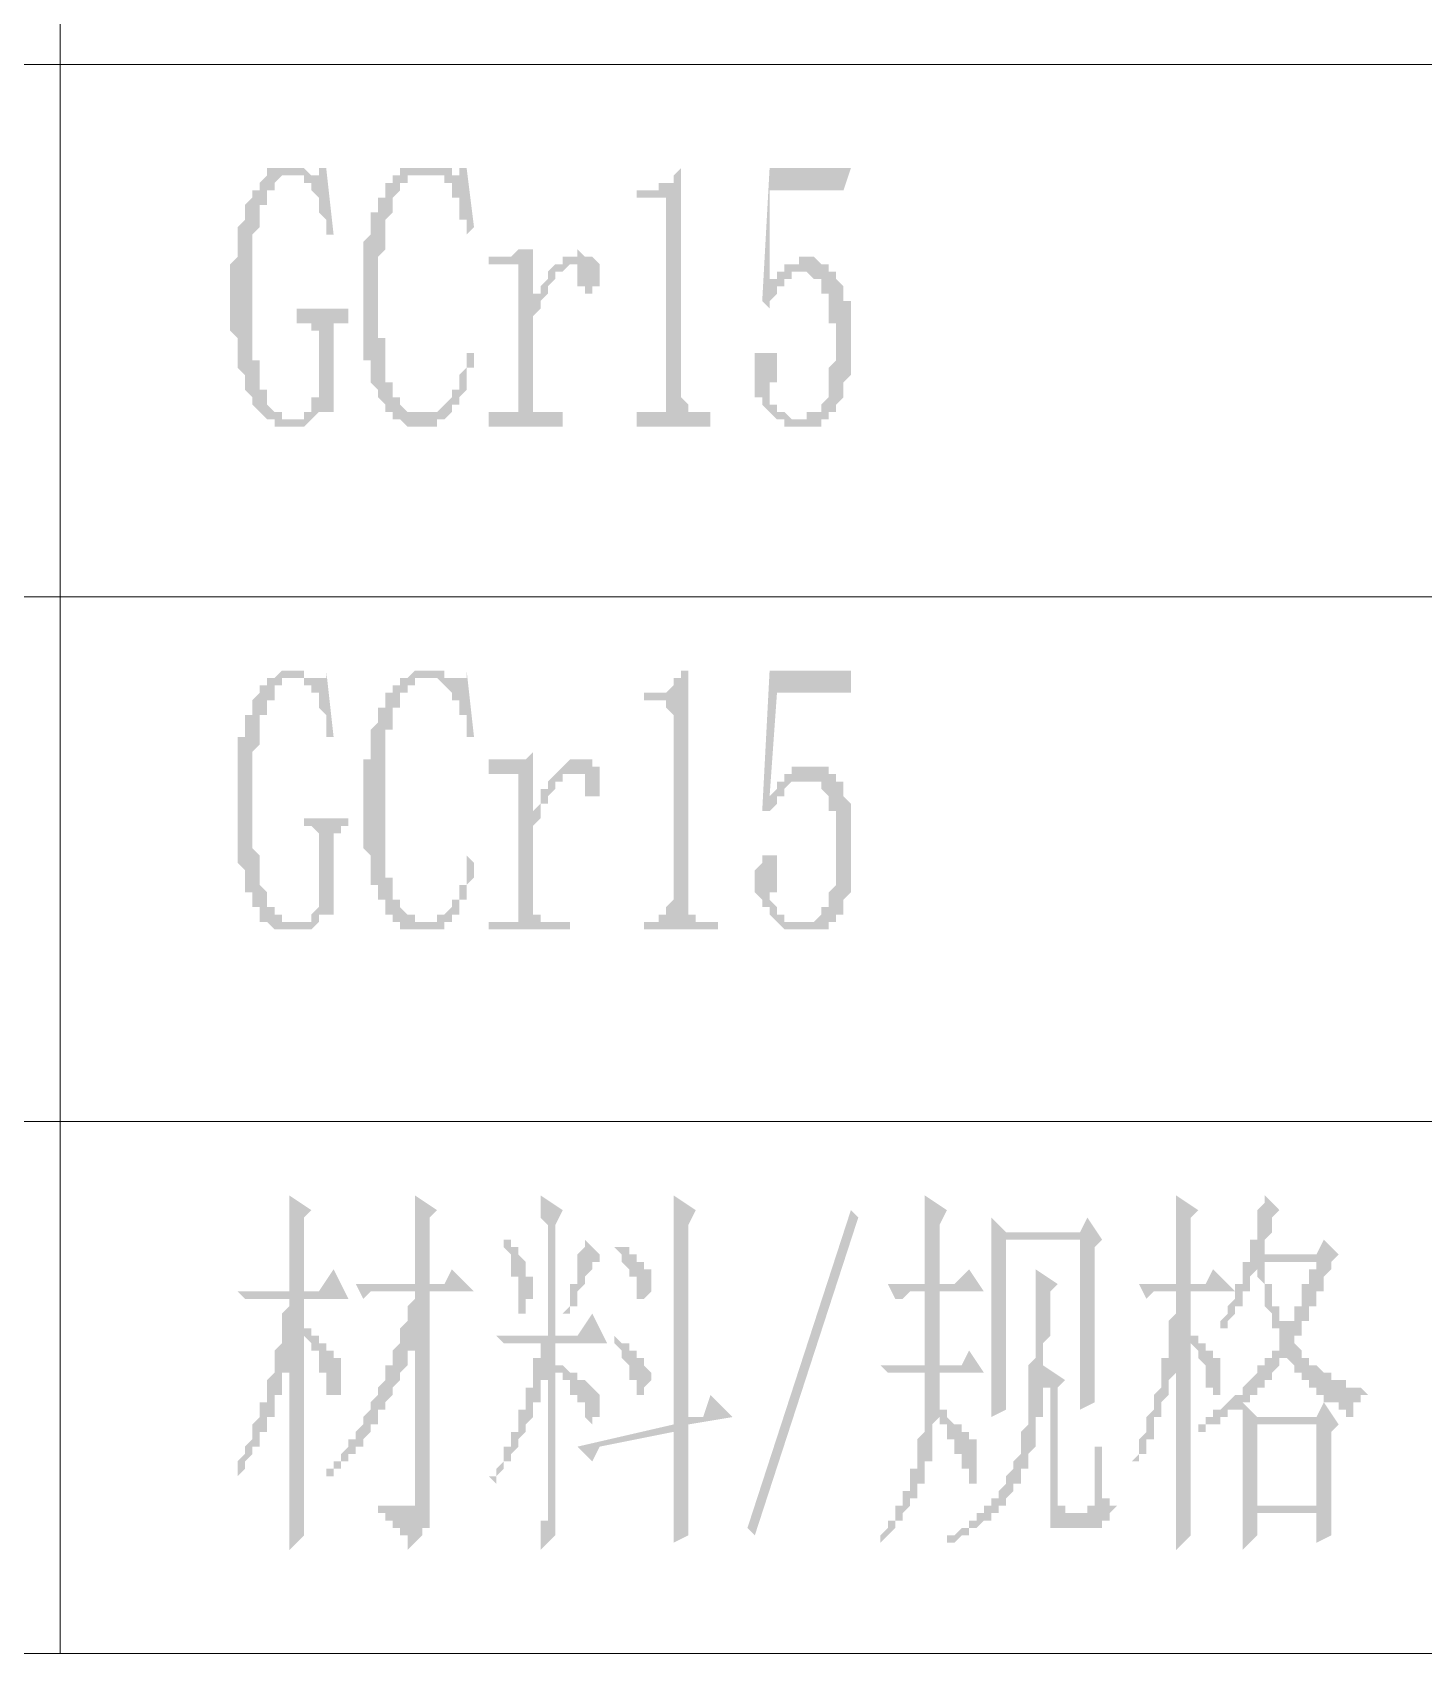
# Model space of a CAD drawing. Header units: millimetres. Extents: x 0 to 275, y 0 to 194.
# Drawn here: x 99.71 to 111.66, y 6.9 to 20.83 of the extents above; entities that cross this region are included whole.
import ezdxf

# ---------------------------------------------------------------- set-up
doc = ezdxf.new("R2010")
doc.units = ezdxf.units.MM

msp = doc.modelspace()

# ---------------------------------------------------------------- hatches: boundary and pattern name
h = msp.add_hatch(color=0)
h.dxf.hatch_style = 2
h.paths.add_polyline_path([(101.9175, 19.600333), (101.854, 19.600333), (101.7905, 19.536833), (101.7905, 19.473333), (101.727, 19.473333), (101.727, 19.409833), (101.727, 19.346333), (101.6635, 19.346333), (101.6635, 19.282833), (101.6635, 19.219333), (101.6635, 19.155833), (101.6, 19.092333), (101.6, 19.028833), (101.6, 18.965333), (101.6, 18.901833), (101.6, 18.838333), (101.6, 18.774833), (101.6, 18.711333), (101.6, 18.647833), (101.6, 18.584333), (101.6, 18.520833), (101.6, 18.457333), (101.6, 18.393833), (101.6, 18.330333), (101.6, 18.266833), (101.6, 18.203333), (101.6, 18.139833), (101.6, 18.076333), (101.6, 18.012833), (101.6635, 18.012833), (101.6635, 17.949333), (101.6635, 17.885833), (101.6635, 17.822333), (101.6635, 17.758833), (101.727, 17.758833), (101.727, 17.695333), (101.727, 17.631833), (101.7905, 17.568333), (101.854, 17.568333), (101.854, 17.504833), (101.9175, 17.504833), (101.981, 17.504833), (102.0445, 17.504833), (102.0445, 17.568333), (102.108, 17.568333), (102.108, 17.631833), (102.108, 17.695333), (102.1715, 17.695333), (102.1715, 17.758833), (102.1715, 18.203333), (102.1715, 18.266833), (102.108, 18.266833), (102.108, 18.330333), (102.0445, 18.330333), (101.981, 18.330333), (101.981, 18.457333), (102.4255, 18.457333), (102.4255, 18.330333), (102.362, 18.330333), (102.2985, 18.330333), (102.2985, 18.266833), (102.2985, 18.203333), (102.2985, 17.568333), (102.235, 17.568333), (102.1715, 17.568333), (102.108, 17.504833), (102.0445, 17.441333), (101.981, 17.441333), (101.9175, 17.441333), (101.854, 17.441333), (101.7905, 17.441333), (101.7905, 17.504833), (101.727, 17.504833), (101.6635, 17.568333), (101.6, 17.631833), (101.6, 17.695333), (101.5365, 17.758833), (101.5365, 17.822333), (101.5365, 17.885833), (101.473, 17.949333), (101.473, 18.012833), (101.473, 18.076333), (101.473, 18.139833), (101.473, 18.203333), (101.4095, 18.266833), (101.4095, 18.330333), (101.4095, 18.393833), (101.4095, 18.457333), (101.4095, 18.520833), (101.4095, 18.584333), (101.4095, 18.647833), (101.4095, 18.711333), (101.4095, 18.774833), (101.4095, 18.838333), (101.473, 18.901833), (101.473, 18.965333), (101.473, 19.028833), (101.473, 19.092333), (101.473, 19.155833), (101.5365, 19.219333), (101.5365, 19.282833), (101.5365, 19.346333), (101.6, 19.409833), (101.6, 19.473333), (101.6635, 19.473333), (101.6635, 19.536833), (101.727, 19.600333), (101.727, 19.663833), (101.7905, 19.663833), (101.854, 19.663833), (101.9175, 19.663833), (101.981, 19.663833), (102.0445, 19.663833), (102.108, 19.600333), (102.1715, 19.600333), (102.1715, 19.663833), (102.235, 19.663833), (102.2985, 19.092333), (102.235, 19.092333), (102.235, 19.155833), (102.235, 19.219333), (102.1715, 19.282833), (102.1715, 19.346333), (102.1715, 19.409833), (102.108, 19.473333), (102.108, 19.536833), (102.0445, 19.536833), (102.0445, 19.600333), (101.981, 19.600333)])
h = msp.add_hatch(color=0)
h.dxf.hatch_style = 2
h.paths.add_polyline_path([(103.0605, 17.441333), (102.997, 17.441333), (102.9335, 17.441333), (102.87, 17.504833), (102.8065, 17.504833), (102.8065, 17.568333), (102.743, 17.568333), (102.743, 17.631833), (102.6795, 17.695333), (102.6795, 17.758833), (102.616, 17.822333), (102.616, 17.885833), (102.616, 17.949333), (102.616, 18.012833), (102.5525, 18.012833), (102.5525, 18.076333), (102.5525, 18.139833), (102.5525, 18.203333), (102.5525, 18.266833), (102.5525, 18.330333), (102.5525, 18.393833), (102.5525, 18.457333), (102.5525, 18.520833), (102.5525, 18.584333), (102.5525, 18.647833), (102.5525, 18.711333), (102.5525, 18.774833), (102.5525, 18.838333), (102.5525, 18.901833), (102.5525, 18.965333), (102.5525, 19.028833), (102.616, 19.092333), (102.616, 19.155833), (102.616, 19.219333), (102.616, 19.282833), (102.6795, 19.282833), (102.6795, 19.346333), (102.6795, 19.409833), (102.743, 19.409833), (102.743, 19.473333), (102.743, 19.536833), (102.8065, 19.536833), (102.8065, 19.600333), (102.87, 19.600333), (102.87, 19.663833), (102.9335, 19.663833), (102.997, 19.663833), (103.0605, 19.663833), (103.124, 19.663833), (103.1875, 19.663833), (103.251, 19.663833), (103.3145, 19.663833), (103.3145, 19.600333), (103.378, 19.600333), (103.378, 19.663833), (103.4415, 19.663833), (103.505, 19.155833), (103.4415, 19.092333), (103.4415, 19.155833), (103.4415, 19.219333), (103.378, 19.219333), (103.378, 19.282833), (103.378, 19.346333), (103.378, 19.409833), (103.3145, 19.409833), (103.3145, 19.473333), (103.3145, 19.536833), (103.251, 19.536833), (103.251, 19.600333), (103.1875, 19.600333), (103.124, 19.600333), (103.0605, 19.600333), (102.997, 19.600333), (102.9335, 19.600333), (102.9335, 19.536833), (102.87, 19.536833), (102.87, 19.473333), (102.8065, 19.409833), (102.8065, 19.346333), (102.8065, 19.282833), (102.743, 19.219333), (102.743, 19.155833), (102.743, 19.092333), (102.743, 19.028833), (102.743, 18.965333), (102.6795, 18.901833), (102.6795, 18.838333), (102.6795, 18.774833), (102.6795, 18.711333), (102.6795, 18.647833), (102.6795, 18.584333), (102.6795, 18.520833), (102.6795, 18.457333), (102.6795, 18.393833), (102.6795, 18.330333), (102.6795, 18.266833), (102.6795, 18.203333), (102.743, 18.203333), (102.743, 18.139833), (102.743, 18.076333), (102.743, 18.012833), (102.743, 17.949333), (102.743, 17.885833), (102.743, 17.822333), (102.8065, 17.822333), (102.8065, 17.758833), (102.8065, 17.695333), (102.87, 17.695333), (102.87, 17.631833), (102.9335, 17.568333), (102.997, 17.568333), (103.0605, 17.568333), (103.124, 17.568333), (103.1875, 17.568333), (103.251, 17.631833), (103.3145, 17.695333), (103.3145, 17.758833), (103.378, 17.758833), (103.378, 17.822333), (103.378, 17.885833), (103.4415, 17.949333), (103.4415, 18.012833), (103.4415, 18.076333), (103.505, 18.076333), (103.505, 18.012833), (103.505, 17.949333), (103.4415, 17.949333), (103.4415, 17.885833), (103.4415, 17.822333), (103.4415, 17.758833), (103.378, 17.695333), (103.378, 17.631833), (103.3145, 17.631833), (103.3145, 17.568333), (103.251, 17.504833), (103.1875, 17.504833), (103.1875, 17.441333), (103.124, 17.441333)])
h = msp.add_hatch(color=0)
h.dxf.hatch_style = 2
h.paths.add_polyline_path([(105.283, 19.663833), (105.283, 17.758833), (105.283, 17.695333), (105.3465, 17.631833), (105.3465, 17.568333), (105.41, 17.568333), (105.4735, 17.568333), (105.537, 17.568333), (105.537, 17.441333), (104.902, 17.441333), (104.902, 17.568333), (105.029, 17.568333), (105.0925, 17.568333), (105.156, 17.568333), (105.156, 17.631833), (105.156, 17.695333), (105.156, 17.758833), (105.156, 19.282833), (105.156, 19.346333), (105.156, 19.409833), (105.0925, 19.409833), (104.902, 19.409833), (104.902, 19.473333), (105.029, 19.473333), (105.0925, 19.473333), (105.0925, 19.536833), (105.156, 19.536833), (105.2195, 19.536833), (105.2195, 19.600333)])
h = msp.add_hatch(color=0)
h.dxf.hatch_style = 2
h.paths.add_polyline_path([(106.3625, 18.901833), (106.426, 18.901833), (106.4895, 18.838333), (106.553, 18.838333), (106.553, 18.774833), (106.6165, 18.774833), (106.6165, 18.711333), (106.68, 18.647833), (106.68, 18.584333), (106.68, 18.520833), (106.7435, 18.520833), (106.7435, 18.457333), (106.7435, 18.393833), (106.7435, 18.330333), (106.7435, 18.266833), (106.7435, 18.203333), (106.7435, 18.139833), (106.7435, 18.076333), (106.7435, 18.012833), (106.7435, 17.949333), (106.7435, 17.885833), (106.68, 17.822333), (106.68, 17.758833), (106.68, 17.695333), (106.6165, 17.631833), (106.6165, 17.568333), (106.553, 17.568333), (106.553, 17.504833), (106.4895, 17.504833), (106.4895, 17.441333), (106.426, 17.441333), (106.3625, 17.441333), (106.299, 17.441333), (106.2355, 17.441333), (106.172, 17.441333), (106.172, 17.504833), (106.1085, 17.504833), (106.045, 17.568333), (105.9815, 17.631833), (105.9815, 17.695333), (105.918, 17.695333), (105.918, 17.758833), (105.918, 17.822333), (105.918, 17.885833), (105.918, 17.949333), (105.918, 18.012833), (105.918, 18.076333), (105.9815, 18.076333), (106.045, 18.076333), (106.1085, 18.076333), (106.1085, 18.012833), (106.1085, 17.949333), (106.1085, 17.885833), (106.1085, 17.822333), (106.045, 17.822333), (106.045, 17.758833), (106.045, 17.695333), (106.045, 17.631833), (106.1085, 17.631833), (106.1085, 17.568333), (106.172, 17.568333), (106.2355, 17.504833), (106.299, 17.504833), (106.3625, 17.504833), (106.3625, 17.568333), (106.426, 17.568333), (106.4895, 17.568333), (106.4895, 17.631833), (106.553, 17.695333), (106.553, 17.758833), (106.553, 17.822333), (106.553, 17.885833), (106.553, 17.949333), (106.6165, 18.012833), (106.6165, 18.076333), (106.6165, 18.139833), (106.6165, 18.203333), (106.6165, 18.266833), (106.6165, 18.330333), (106.553, 18.330333), (106.553, 18.393833), (106.553, 18.457333), (106.553, 18.520833), (106.553, 18.584333), (106.4895, 18.584333), (106.4895, 18.647833), (106.4895, 18.711333), (106.426, 18.711333), (106.3625, 18.774833), (106.299, 18.774833), (106.2355, 18.774833), (106.2355, 18.711333), (106.172, 18.711333), (106.172, 18.647833), (106.1085, 18.647833), (106.1085, 18.584333), (106.045, 18.520833), (106.045, 18.457333), (105.9815, 18.520833), (106.045, 19.663833), (106.7435, 19.663833), (106.68, 19.473333), (106.045, 19.473333), (106.045, 18.647833), (106.045, 18.711333), (106.1085, 18.711333), (106.1085, 18.774833), (106.172, 18.774833), (106.172, 18.838333), (106.2355, 18.838333), (106.299, 18.838333), (106.299, 18.901833)])
h = msp.add_hatch(color=0)
h.dxf.hatch_style = 2
h.paths.add_polyline_path([(104.013, 18.520833), (104.013, 18.584333), (104.0765, 18.584333), (104.0765, 18.647833), (104.14, 18.711333), (104.14, 18.774833), (104.2035, 18.838333), (104.267, 18.838333), (104.267, 18.901833), (104.3305, 18.901833), (104.394, 18.901833), (104.394, 18.965333), (104.4575, 18.901833), (104.521, 18.901833), (104.5845, 18.838333), (104.5845, 18.774833), (104.5845, 18.711333), (104.5845, 18.647833), (104.521, 18.647833), (104.521, 18.584333), (104.4575, 18.584333), (104.4575, 18.647833), (104.394, 18.647833), (104.394, 18.711333), (104.394, 18.774833), (104.394, 18.838333), (104.3305, 18.838333), (104.267, 18.774833), (104.2035, 18.774833), (104.2035, 18.711333), (104.14, 18.647833), (104.14, 18.584333), (104.0765, 18.520833), (104.0765, 18.457333), (104.013, 18.393833), (104.013, 18.330333), (104.013, 17.631833), (104.013, 17.568333), (104.0765, 17.568333), (104.267, 17.568333), (104.267, 17.441333), (103.632, 17.441333), (103.632, 17.568333), (103.8225, 17.568333), (103.886, 17.568333), (103.886, 17.631833), (103.886, 18.711333), (103.886, 18.774833), (103.886, 18.838333), (103.8225, 18.838333), (103.632, 18.838333), (103.632, 18.901833), (103.6955, 18.901833), (103.759, 18.901833), (103.8225, 18.901833), (103.886, 18.965333), (103.9495, 18.965333), (104.013, 18.965333)])
h = msp.add_hatch(color=0)
h.dxf.hatch_style = 2
h.paths.add_polyline_path([(101.9175, 15.282333), (101.854, 15.282333), (101.854, 15.218833), (101.7905, 15.218833), (101.7905, 15.155333), (101.7905, 15.091833), (101.727, 15.091833), (101.727, 15.028333), (101.727, 14.964833), (101.6635, 14.964833), (101.6635, 14.901333), (101.6635, 14.837833), (101.6635, 14.774333), (101.6635, 14.710833), (101.6, 14.647333), (101.6, 14.583833), (101.6, 14.520333), (101.6, 14.456833), (101.6, 14.393333), (101.6, 14.329833), (101.6, 14.266333), (101.6, 14.202833), (101.6, 14.139333), (101.6, 14.075833), (101.6, 14.012333), (101.6, 13.948833), (101.6, 13.885333), (101.6, 13.821833), (101.6635, 13.758333), (101.6635, 13.694833), (101.6635, 13.631333), (101.6635, 13.567833), (101.6635, 13.504333), (101.727, 13.440833), (101.727, 13.377333), (101.727, 13.313833), (101.7905, 13.313833), (101.7905, 13.250333), (101.854, 13.250333), (101.854, 13.186833), (101.9175, 13.186833), (101.981, 13.186833), (102.0445, 13.186833), (102.108, 13.186833), (102.108, 13.250333), (102.1715, 13.313833), (102.1715, 13.377333), (102.1715, 13.885333), (102.1715, 13.948833), (102.108, 14.012333), (102.0445, 14.012333), (102.0445, 14.075833), (102.4255, 14.075833), (102.4255, 14.012333), (102.362, 14.012333), (102.362, 13.948833), (102.2985, 13.948833), (102.2985, 13.885333), (102.2985, 13.250333), (102.235, 13.250333), (102.1715, 13.250333), (102.1715, 13.186833), (102.108, 13.123333), (102.0445, 13.123333), (101.981, 13.123333), (101.9175, 13.123333), (101.854, 13.123333), (101.7905, 13.123333), (101.727, 13.186833), (101.6635, 13.186833), (101.6635, 13.250333), (101.6635, 13.313833), (101.6, 13.313833), (101.6, 13.377333), (101.6, 13.440833), (101.5365, 13.440833), (101.5365, 13.504333), (101.5365, 13.567833), (101.5365, 13.631333), (101.473, 13.694833), (101.473, 13.758333), (101.473, 13.821833), (101.473, 13.885333), (101.473, 13.948833), (101.473, 14.012333), (101.473, 14.075833), (101.473, 14.139333), (101.473, 14.202833), (101.473, 14.266333), (101.473, 14.329833), (101.473, 14.393333), (101.473, 14.456833), (101.473, 14.520333), (101.473, 14.583833), (101.473, 14.647333), (101.473, 14.710833), (101.473, 14.774333), (101.5365, 14.774333), (101.5365, 14.837833), (101.5365, 14.901333), (101.5365, 14.964833), (101.6, 14.964833), (101.6, 15.028333), (101.6, 15.091833), (101.6635, 15.155333), (101.6635, 15.218833), (101.727, 15.218833), (101.727, 15.282333), (101.7905, 15.282333), (101.854, 15.345833), (101.9175, 15.345833), (101.981, 15.345833), (102.0445, 15.345833), (102.0445, 15.282333), (102.108, 15.282333), (102.1715, 15.282333), (102.235, 15.282333), (102.235, 15.345833), (102.2985, 14.774333), (102.235, 14.774333), (102.235, 14.837833), (102.235, 14.901333), (102.235, 14.964833), (102.1715, 15.028333), (102.1715, 15.091833), (102.1715, 15.155333), (102.108, 15.155333), (102.108, 15.218833), (102.0445, 15.218833), (102.0445, 15.282333), (101.981, 15.282333)])
h = msp.add_hatch(color=0)
h.dxf.hatch_style = 2
h.paths.add_polyline_path([(103.0605, 13.123333), (102.997, 13.123333), (102.9335, 13.123333), (102.87, 13.123333), (102.87, 13.186833), (102.8065, 13.186833), (102.8065, 13.250333), (102.743, 13.250333), (102.743, 13.313833), (102.743, 13.377333), (102.6795, 13.377333), (102.6795, 13.440833), (102.6795, 13.504333), (102.616, 13.504333), (102.616, 13.567833), (102.616, 13.631333), (102.616, 13.694833), (102.616, 13.758333), (102.5525, 13.821833), (102.5525, 13.885333), (102.5525, 13.948833), (102.5525, 14.012333), (102.5525, 14.075833), (102.5525, 14.139333), (102.5525, 14.202833), (102.5525, 14.266333), (102.5525, 14.329833), (102.5525, 14.393333), (102.5525, 14.456833), (102.5525, 14.520333), (102.5525, 14.583833), (102.616, 14.583833), (102.616, 14.647333), (102.616, 14.710833), (102.616, 14.774333), (102.616, 14.837833), (102.6795, 14.901333), (102.6795, 14.964833), (102.6795, 15.028333), (102.743, 15.028333), (102.743, 15.091833), (102.743, 15.155333), (102.8065, 15.155333), (102.8065, 15.218833), (102.87, 15.218833), (102.87, 15.282333), (102.9335, 15.282333), (102.997, 15.345833), (103.0605, 15.345833), (103.124, 15.345833), (103.1875, 15.345833), (103.251, 15.345833), (103.251, 15.282333), (103.3145, 15.282333), (103.378, 15.282333), (103.4415, 15.282333), (103.4415, 15.345833), (103.505, 14.774333), (103.4415, 14.774333), (103.4415, 14.837833), (103.4415, 14.901333), (103.4415, 14.964833), (103.378, 14.964833), (103.378, 15.028333), (103.378, 15.091833), (103.3145, 15.091833), (103.3145, 15.155333), (103.251, 15.218833), (103.1875, 15.282333), (103.124, 15.282333), (103.0605, 15.282333), (102.997, 15.282333), (102.997, 15.218833), (102.9335, 15.218833), (102.9335, 15.155333), (102.87, 15.155333), (102.87, 15.091833), (102.87, 15.028333), (102.8065, 15.028333), (102.8065, 14.964833), (102.8065, 14.901333), (102.8065, 14.837833), (102.743, 14.837833), (102.743, 14.774333), (102.743, 14.710833), (102.743, 14.647333), (102.743, 14.583833), (102.743, 14.520333), (102.743, 14.456833), (102.743, 14.393333), (102.743, 14.329833), (102.743, 14.266333), (102.743, 14.202833), (102.743, 14.139333), (102.743, 14.075833), (102.743, 14.012333), (102.743, 13.948833), (102.743, 13.885333), (102.743, 13.821833), (102.743, 13.758333), (102.743, 13.694833), (102.743, 13.631333), (102.743, 13.567833), (102.8065, 13.567833), (102.8065, 13.504333), (102.8065, 13.440833), (102.8065, 13.377333), (102.87, 13.377333), (102.87, 13.313833), (102.9335, 13.250333), (102.997, 13.250333), (102.997, 13.186833), (103.0605, 13.186833), (103.124, 13.186833), (103.1875, 13.186833), (103.1875, 13.250333), (103.251, 13.250333), (103.3145, 13.313833), (103.3145, 13.377333), (103.378, 13.377333), (103.378, 13.440833), (103.378, 13.504333), (103.4415, 13.504333), (103.4415, 13.567833), (103.4415, 13.631333), (103.4415, 13.694833), (103.4415, 13.758333), (103.505, 13.694833), (103.505, 13.631333), (103.505, 13.567833), (103.4415, 13.504333), (103.4415, 13.440833), (103.4415, 13.377333), (103.378, 13.377333), (103.378, 13.313833), (103.378, 13.250333), (103.3145, 13.250333), (103.3145, 13.186833), (103.251, 13.186833), (103.251, 13.123333), (103.1875, 13.123333), (103.124, 13.123333)])
h = msp.add_hatch(color=0)
h.dxf.hatch_style = 2
h.paths.add_polyline_path([(105.3465, 15.345833), (105.3465, 13.377333), (105.3465, 13.313833), (105.3465, 13.250333), (105.41, 13.250333), (105.41, 13.186833), (105.4735, 13.186833), (105.6005, 13.186833), (105.6005, 13.123333), (104.9655, 13.123333), (104.9655, 13.186833), (105.029, 13.186833), (105.0925, 13.186833), (105.0925, 13.250333), (105.156, 13.250333), (105.156, 13.313833), (105.2195, 13.377333), (105.2195, 14.964833), (105.156, 15.028333), (105.156, 15.091833), (105.0925, 15.091833), (104.9655, 15.091833), (104.9655, 15.155333), (105.029, 15.155333), (105.0925, 15.155333), (105.156, 15.155333), (105.2195, 15.218833), (105.2195, 15.282333), (105.283, 15.282333), (105.283, 15.345833)])
h = msp.add_hatch(color=0)
h.dxf.hatch_style = 2
h.paths.add_polyline_path([(106.426, 14.520333), (106.4895, 14.520333), (106.553, 14.520333), (106.553, 14.456833), (106.6165, 14.456833), (106.6165, 14.393333), (106.68, 14.393333), (106.68, 14.329833), (106.68, 14.266333), (106.7435, 14.202833), (106.7435, 14.139333), (106.7435, 14.075833), (106.7435, 14.012333), (106.7435, 13.948833), (106.7435, 13.885333), (106.7435, 13.821833), (106.7435, 13.758333), (106.7435, 13.694833), (106.7435, 13.631333), (106.7435, 13.567833), (106.7435, 13.504333), (106.7435, 13.440833), (106.68, 13.377333), (106.68, 13.313833), (106.68, 13.250333), (106.6165, 13.250333), (106.6165, 13.186833), (106.553, 13.186833), (106.553, 13.123333), (106.4895, 13.123333), (106.426, 13.123333), (106.3625, 13.123333), (106.299, 13.123333), (106.2355, 13.123333), (106.172, 13.123333), (106.1085, 13.186833), (106.045, 13.250333), (106.045, 13.313833), (105.9815, 13.313833), (105.9815, 13.377333), (105.918, 13.440833), (105.918, 13.504333), (105.918, 13.567833), (105.918, 13.631333), (105.9815, 13.694833), (105.9815, 13.758333), (106.045, 13.758333), (106.1085, 13.758333), (106.1085, 13.694833), (106.1085, 13.631333), (106.1085, 13.567833), (106.1085, 13.504333), (106.1085, 13.440833), (106.045, 13.440833), (106.045, 13.377333), (106.1085, 13.313833), (106.1085, 13.250333), (106.172, 13.250333), (106.172, 13.186833), (106.2355, 13.186833), (106.299, 13.186833), (106.3625, 13.186833), (106.426, 13.186833), (106.4895, 13.250333), (106.4895, 13.313833), (106.553, 13.313833), (106.553, 13.377333), (106.553, 13.440833), (106.6165, 13.504333), (106.6165, 13.567833), (106.6165, 13.631333), (106.6165, 13.694833), (106.6165, 13.758333), (106.6165, 13.821833), (106.6165, 13.885333), (106.6165, 13.948833), (106.6165, 14.012333), (106.6165, 14.075833), (106.6165, 14.139333), (106.553, 14.139333), (106.553, 14.202833), (106.553, 14.266333), (106.4895, 14.329833), (106.4895, 14.393333), (106.426, 14.393333), (106.3625, 14.393333), (106.299, 14.393333), (106.2355, 14.393333), (106.172, 14.329833), (106.172, 14.266333), (106.1085, 14.266333), (106.1085, 14.202833), (106.045, 14.139333), (105.9815, 14.139333), (106.045, 15.345833), (106.7435, 15.345833), (106.7435, 15.155333), (106.1085, 15.155333), (106.045, 14.266333), (106.1085, 14.329833), (106.1085, 14.393333), (106.172, 14.393333), (106.172, 14.456833), (106.2355, 14.456833), (106.2355, 14.520333), (106.299, 14.520333), (106.3625, 14.520333)])
h = msp.add_hatch(color=0)
h.dxf.hatch_style = 2
h.paths.add_polyline_path([(104.013, 14.139333), (104.0765, 14.202833), (104.0765, 14.266333), (104.0765, 14.329833), (104.14, 14.329833), (104.14, 14.393333), (104.2035, 14.456833), (104.267, 14.520333), (104.3305, 14.583833), (104.394, 14.583833), (104.4575, 14.583833), (104.521, 14.583833), (104.521, 14.520333), (104.5845, 14.520333), (104.5845, 14.456833), (104.5845, 14.393333), (104.5845, 14.329833), (104.5845, 14.266333), (104.521, 14.266333), (104.4575, 14.266333), (104.4575, 14.329833), (104.4575, 14.393333), (104.4575, 14.456833), (104.394, 14.456833), (104.3305, 14.456833), (104.267, 14.456833), (104.267, 14.393333), (104.2035, 14.393333), (104.2035, 14.329833), (104.14, 14.266333), (104.14, 14.202833), (104.0765, 14.202833), (104.0765, 14.139333), (104.0765, 14.075833), (104.013, 14.012333), (104.013, 13.313833), (104.013, 13.250333), (104.0765, 13.250333), (104.0765, 13.186833), (104.14, 13.186833), (104.3305, 13.186833), (104.3305, 13.123333), (103.632, 13.123333), (103.632, 13.186833), (103.8225, 13.186833), (103.886, 13.186833), (103.886, 13.250333), (103.886, 13.313833), (103.886, 14.393333), (103.886, 14.456833), (103.8225, 14.456833), (103.632, 14.456833), (103.632, 14.583833), (103.759, 14.583833), (103.8225, 14.583833), (103.886, 14.583833), (103.9495, 14.583833), (104.013, 14.647333)])
h = msp.add_hatch(color=0)
h.paths.add_polyline_path([(102.6795, 8.170333), (102.6795, 8.106833), (102.743, 8.106833), (102.743, 8.043333), (102.8065, 8.043333), (102.8065, 7.979833), (102.87, 7.979833), (102.87, 7.916333), (102.9335, 7.916333), (102.9335, 7.852833), (102.9335, 7.789333), (102.997, 7.852833), (103.0605, 7.916333), (103.0605, 7.979833), (103.124, 7.979833), (103.124, 8.043333), (103.124, 8.106833), (103.124, 8.170333), (103.124, 10.011833), (103.505, 10.011833), (103.3145, 10.202333), (103.251, 10.075333), (103.124, 10.075333), (103.124, 10.646833), (103.1875, 10.710333), (102.997, 10.837333), (102.997, 10.773833), (102.997, 10.710333), (102.997, 10.646833), (102.997, 10.583333), (102.997, 10.519833), (102.997, 10.456333), (102.997, 10.392833), (102.997, 10.329333), (102.997, 10.265833), (102.997, 10.202333), (102.997, 10.138833), (102.997, 10.075333), (102.489, 10.075333), (102.5525, 9.948333), (102.616, 10.011833), (102.997, 10.011833), (102.997, 9.948333), (102.9335, 9.884833), (102.9335, 9.821333), (102.9335, 9.757833), (102.87, 9.694333), (102.87, 9.630833), (102.87, 9.567333), (102.8065, 9.503833), (102.8065, 9.440333), (102.8065, 9.376833), (102.743, 9.376833), (102.743, 9.313333), (102.743, 9.249833), (102.6795, 9.186333), (102.6795, 9.122833), (102.616, 9.059333), (102.616, 8.995833), (102.5525, 8.932333), (102.5525, 8.868833), (102.489, 8.805333), (102.489, 8.741833), (102.4255, 8.741833), (102.4255, 8.678333), (102.362, 8.614833), (102.362, 8.551333), (102.2985, 8.551333), (102.2985, 8.487833), (102.235, 8.487833), (102.235, 8.424333), (102.2985, 8.424333), (102.2985, 8.487833), (102.362, 8.487833), (102.362, 8.551333), (102.4255, 8.551333), (102.4255, 8.614833), (102.489, 8.614833), (102.489, 8.678333), (102.5525, 8.678333), (102.5525, 8.741833), (102.616, 8.805333), (102.616, 8.868833), (102.6795, 8.868833), (102.6795, 8.932333), (102.6795, 8.995833), (102.743, 8.995833), (102.743, 9.059333), (102.8065, 9.122833), (102.8065, 9.186333), (102.87, 9.249833), (102.87, 9.313333), (102.9335, 9.376833), (102.9335, 9.440333), (102.9335, 9.503833), (102.997, 9.503833), (102.997, 9.567333), (102.997, 8.233833), (102.997, 8.170333), (102.9335, 8.170333), (102.87, 8.170333), (102.8065, 8.170333), (102.743, 8.170333)])
h.paths.add_polyline_path([(102.0445, 9.630833), (102.108, 9.567333), (102.108, 9.503833), (102.1715, 9.503833), (102.1715, 9.440333), (102.1715, 9.376833), (102.1715, 9.313333), (102.235, 9.313333), (102.235, 9.249833), (102.235, 9.186333), (102.235, 9.122833), (102.2985, 9.122833), (102.2985, 9.059333), (102.2985, 9.122833), (102.362, 9.122833), (102.362, 9.186333), (102.362, 9.249833), (102.362, 9.313333), (102.362, 9.376833), (102.362, 9.440333), (102.2985, 9.440333), (102.2985, 9.503833), (102.235, 9.503833), (102.235, 9.567333), (102.1715, 9.567333), (102.1715, 9.630833), (102.108, 9.630833), (102.108, 9.694333), (102.0445, 9.694333), (102.0445, 9.948333), (102.4255, 9.948333), (102.2985, 10.202333), (102.1715, 10.011833), (102.0445, 10.011833), (102.0445, 10.646833), (102.108, 10.710333), (101.9175, 10.837333), (101.9175, 10.773833), (101.9175, 10.710333), (101.9175, 10.646833), (101.9175, 10.583333), (101.9175, 10.519833), (101.9175, 10.456333), (101.9175, 10.392833), (101.9175, 10.329333), (101.9175, 10.265833), (101.9175, 10.202333), (101.9175, 10.138833), (101.9175, 10.075333), (101.9175, 10.011833), (101.473, 10.011833), (101.5365, 9.948333), (101.6, 9.948333), (101.9175, 9.948333), (101.9175, 9.884833), (101.854, 9.821333), (101.854, 9.757833), (101.854, 9.694333), (101.854, 9.630833), (101.854, 9.567333), (101.7905, 9.503833), (101.7905, 9.440333), (101.7905, 9.376833), (101.7905, 9.313333), (101.727, 9.249833), (101.727, 9.186333), (101.727, 9.122833), (101.727, 9.059333), (101.6635, 9.059333), (101.6635, 8.995833), (101.6635, 8.932333), (101.6, 8.868833), (101.6, 8.805333), (101.6, 8.741833), (101.5365, 8.678333), (101.5365, 8.614833), (101.473, 8.551333), (101.473, 8.487833), (101.473, 8.424333), (101.5365, 8.487833), (101.5365, 8.551333), (101.6, 8.614833), (101.6, 8.678333), (101.6635, 8.678333), (101.6635, 8.741833), (101.6635, 8.805333), (101.727, 8.805333), (101.727, 8.868833), (101.727, 8.932333), (101.7905, 8.932333), (101.7905, 8.995833), (101.7905, 9.059333), (101.7905, 9.122833), (101.854, 9.122833), (101.854, 9.186333), (101.854, 9.249833), (101.854, 9.313333), (101.9175, 9.313333), (101.9175, 9.376833), (101.9175, 9.313333), (101.9175, 9.249833), (101.9175, 9.186333), (101.9175, 9.122833), (101.9175, 9.059333), (101.9175, 8.995833), (101.9175, 8.932333), (101.9175, 8.868833), (101.9175, 8.805333), (101.9175, 8.741833), (101.9175, 8.678333), (101.9175, 8.614833), (101.9175, 8.551333), (101.9175, 8.487833), (101.9175, 8.424333), (101.9175, 8.360833), (101.9175, 8.297333), (101.9175, 8.233833), (101.9175, 8.170333), (101.9175, 8.106833), (101.9175, 8.043333), (101.9175, 7.979833), (101.9175, 7.916333), (101.9175, 7.852833), (101.9175, 7.789333), (102.0445, 7.916333), (102.0445, 7.979833), (102.0445, 8.043333), (102.0445, 8.106833), (102.0445, 8.170333), (102.0445, 8.233833), (102.0445, 8.297333), (102.0445, 8.360833), (102.0445, 8.424333), (102.0445, 8.487833), (102.0445, 8.551333), (102.0445, 8.614833), (102.0445, 8.678333), (102.0445, 8.741833), (102.0445, 8.805333), (102.0445, 8.868833), (102.0445, 8.932333), (102.0445, 8.995833), (102.0445, 9.059333), (102.0445, 9.122833), (102.0445, 9.186333), (102.0445, 9.249833), (102.0445, 9.313333), (102.0445, 9.376833), (102.0445, 9.440333), (102.0445, 9.503833), (102.0445, 9.567333)])
h = msp.add_hatch(color=0)
h.paths.add_polyline_path([(104.2035, 8.233833), (104.2035, 9.313333), (104.267, 9.313333), (104.267, 9.249833), (104.3305, 9.249833), (104.3305, 9.186333), (104.3305, 9.122833), (104.394, 9.122833), (104.394, 9.059333), (104.4575, 9.059333), (104.4575, 8.995833), (104.4575, 8.932333), (104.521, 8.868833), (104.521, 8.932333), (104.5845, 8.932333), (104.5845, 8.995833), (104.5845, 9.059333), (104.5845, 9.122833), (104.521, 9.186333), (104.4575, 9.249833), (104.394, 9.249833), (104.394, 9.313333), (104.3305, 9.313333), (104.267, 9.376833), (104.2035, 9.376833), (104.2035, 9.567333), (104.648, 9.567333), (104.521, 9.821333), (104.394, 9.630833), (104.2035, 9.630833), (104.2035, 10.583333), (104.267, 10.710333), (104.0765, 10.837333), (104.0765, 10.773833), (104.0765, 10.710333), (104.0765, 10.646833), (104.14, 10.583333), (104.14, 10.519833), (104.14, 10.456333), (104.14, 10.392833), (104.14, 10.329333), (104.14, 10.265833), (104.14, 10.202333), (104.14, 10.138833), (104.14, 10.075333), (104.14, 10.011833), (104.14, 9.948333), (104.14, 9.884833), (104.14, 9.821333), (104.14, 9.757833), (104.14, 9.694333), (104.14, 9.630833), (103.6955, 9.630833), (103.759, 9.567333), (103.886, 9.567333), (104.0765, 9.567333), (104.0765, 9.503833), (104.0765, 9.440333), (104.013, 9.440333), (104.013, 9.376833), (104.013, 9.313333), (104.013, 9.249833), (104.013, 9.186333), (103.9495, 9.186333), (103.9495, 9.122833), (103.9495, 9.059333), (103.9495, 8.995833), (103.886, 8.995833), (103.886, 8.932333), (103.886, 8.868833), (103.886, 8.805333), (103.8225, 8.805333), (103.8225, 8.741833), (103.8225, 8.678333), (103.759, 8.678333), (103.759, 8.614833), (103.759, 8.551333), (103.6955, 8.487833), (103.6955, 8.424333), (103.632, 8.424333), (103.6955, 8.360833), (103.6955, 8.424333), (103.759, 8.487833), (103.759, 8.551333), (103.8225, 8.551333), (103.8225, 8.614833), (103.886, 8.678333), (103.886, 8.741833), (103.9495, 8.805333), (103.9495, 8.868833), (104.013, 8.932333), (104.013, 8.995833), (104.013, 9.059333), (104.0765, 9.059333), (104.0765, 9.122833), (104.0765, 9.186333), (104.0765, 9.249833), (104.14, 9.249833), (104.14, 9.186333), (104.14, 9.122833), (104.14, 9.059333), (104.14, 8.995833), (104.14, 8.932333), (104.14, 8.868833), (104.14, 8.805333), (104.14, 8.741833), (104.14, 8.678333), (104.14, 8.614833), (104.14, 8.551333), (104.14, 8.487833), (104.14, 8.424333), (104.14, 8.360833), (104.14, 8.297333), (104.14, 8.233833), (104.14, 8.170333), (104.14, 8.106833), (104.14, 8.043333), (104.0765, 8.043333), (104.0765, 7.979833), (104.0765, 7.916333), (104.0765, 7.852833), (104.0765, 7.789333), (104.2035, 7.916333), (104.2035, 7.979833), (104.2035, 8.043333), (104.2035, 8.106833), (104.2035, 8.170333)])
h.paths.add_polyline_path([(103.8225, 10.456333), (103.759, 10.456333), (103.759, 10.392833), (103.8225, 10.329333), (103.8225, 10.265833), (103.8225, 10.202333), (103.8225, 10.138833), (103.886, 10.138833), (103.886, 10.075333), (103.886, 10.011833), (103.886, 9.948333), (103.886, 9.884833), (103.886, 9.821333), (103.9495, 9.821333), (103.9495, 9.884833), (103.9495, 9.948333), (104.013, 9.948333), (104.013, 10.011833), (104.013, 10.075333), (104.013, 10.138833), (103.9495, 10.138833), (103.9495, 10.202333), (103.9495, 10.265833), (103.886, 10.329333), (103.886, 10.392833), (103.8225, 10.392833)])
h.paths.add_polyline_path([(104.775, 10.392833), (104.7115, 10.392833), (104.775, 10.329333), (104.775, 10.265833), (104.8385, 10.202333), (104.8385, 10.138833), (104.902, 10.138833), (104.902, 10.075333), (104.902, 10.011833), (104.902, 9.948333), (104.9655, 9.948333), (105.029, 10.011833), (105.029, 10.075333), (105.029, 10.138833), (105.029, 10.202333), (104.9655, 10.202333), (104.9655, 10.265833), (104.902, 10.265833), (104.902, 10.329333), (104.8385, 10.329333), (104.8385, 10.392833)])
h.paths.add_polyline_path([(104.7115, 9.630833), (104.7115, 9.567333), (104.775, 9.503833), (104.775, 9.440333), (104.8385, 9.376833), (104.8385, 9.313333), (104.8385, 9.249833), (104.902, 9.249833), (104.902, 9.186333), (104.902, 9.122833), (104.9655, 9.122833), (104.9655, 9.186333), (105.029, 9.249833), (105.029, 9.313333), (104.9655, 9.376833), (104.9655, 9.440333), (104.902, 9.440333), (104.902, 9.503833), (104.8385, 9.503833), (104.8385, 9.567333), (104.775, 9.567333)])
h.paths.add_polyline_path([(105.2195, 8.868833), (104.394, 8.678333), (104.521, 8.551333), (104.5845, 8.678333), (105.2195, 8.805333), (105.2195, 8.741833), (105.2195, 8.678333), (105.2195, 8.614833), (105.2195, 8.551333), (105.2195, 8.487833), (105.2195, 8.424333), (105.2195, 8.360833), (105.2195, 8.297333), (105.2195, 8.233833), (105.2195, 8.170333), (105.2195, 8.106833), (105.2195, 8.043333), (105.2195, 7.979833), (105.2195, 7.916333), (105.2195, 7.852833), (105.3465, 7.916333), (105.3465, 7.979833), (105.3465, 8.043333), (105.3465, 8.106833), (105.3465, 8.170333), (105.3465, 8.233833), (105.3465, 8.297333), (105.3465, 8.360833), (105.3465, 8.424333), (105.3465, 8.487833), (105.3465, 8.551333), (105.3465, 8.614833), (105.3465, 8.678333), (105.3465, 8.741833), (105.3465, 8.805333), (105.3465, 8.868833), (105.7275, 8.932333), (105.537, 9.122833), (105.4735, 8.932333), (105.3465, 8.932333), (105.3465, 10.583333), (105.41, 10.710333), (105.2195, 10.837333), (105.2195, 10.773833), (105.2195, 10.710333), (105.2195, 10.646833), (105.2195, 10.583333), (105.2195, 10.519833), (105.2195, 10.456333), (105.2195, 10.392833), (105.2195, 10.329333), (105.2195, 10.265833), (105.2195, 10.202333), (105.2195, 10.138833), (105.2195, 10.075333), (105.2195, 10.011833), (105.2195, 9.948333), (105.2195, 9.884833), (105.2195, 9.821333), (105.2195, 9.757833), (105.2195, 9.694333), (105.2195, 9.630833), (105.2195, 9.567333), (105.2195, 9.503833), (105.2195, 9.440333), (105.2195, 9.376833), (105.2195, 9.313333), (105.2195, 9.249833), (105.2195, 9.186333), (105.2195, 9.122833), (105.2195, 9.059333), (105.2195, 8.995833), (105.2195, 8.932333)])
h.paths.add_polyline_path([(104.5845, 10.329333), (104.4575, 10.456333), (104.4575, 10.392833), (104.394, 10.329333), (104.394, 10.265833), (104.394, 10.202333), (104.394, 10.138833), (104.394, 10.075333), (104.3305, 10.075333), (104.3305, 10.011833), (104.3305, 9.948333), (104.3305, 9.884833), (104.267, 9.821333), (104.3305, 9.821333), (104.3305, 9.884833), (104.394, 9.884833), (104.394, 9.948333), (104.394, 10.011833), (104.4575, 10.075333), (104.4575, 10.138833), (104.521, 10.202333), (104.521, 10.265833), (104.5845, 10.265833)])
h = msp.add_hatch(color=0)
h.paths.add_polyline_path([(107.3785, 10.837333), (107.3785, 10.773833), (107.3785, 10.710333), (107.3785, 10.646833), (107.3785, 10.583333), (107.3785, 10.519833), (107.3785, 10.456333), (107.3785, 10.392833), (107.3785, 10.329333), (107.3785, 10.265833), (107.3785, 10.202333), (107.3785, 10.138833), (107.3785, 10.075333), (107.061, 10.075333), (107.1245, 9.948333), (107.188, 9.948333), (107.2515, 10.011833), (107.3785, 10.011833), (107.3785, 9.376833), (106.9975, 9.376833), (107.061, 9.313333), (107.1245, 9.313333), (107.188, 9.313333), (107.2515, 9.313333), (107.3785, 9.313333), (107.3785, 9.249833), (107.3785, 9.186333), (107.3785, 9.122833), (107.3785, 9.059333), (107.3785, 8.995833), (107.3785, 8.932333), (107.3785, 8.868833), (107.3785, 8.805333), (107.315, 8.741833), (107.315, 8.678333), (107.315, 8.614833), (107.315, 8.551333), (107.315, 8.487833), (107.2515, 8.487833), (107.2515, 8.424333), (107.2515, 8.360833), (107.2515, 8.297333), (107.188, 8.297333), (107.188, 8.233833), (107.188, 8.170333), (107.1245, 8.170333), (107.1245, 8.106833), (107.1245, 8.043333), (107.061, 8.043333), (107.061, 7.979833), (106.9975, 7.916333), (106.9975, 7.852833), (107.061, 7.916333), (107.1245, 7.979833), (107.1245, 8.043333), (107.188, 8.043333), (107.188, 8.106833), (107.2515, 8.170333), (107.2515, 8.233833), (107.315, 8.233833), (107.315, 8.297333), (107.315, 8.360833), (107.3785, 8.360833), (107.3785, 8.424333), (107.3785, 8.487833), (107.3785, 8.551333), (107.442, 8.551333), (107.442, 8.614833), (107.442, 8.678333), (107.442, 8.741833), (107.442, 8.805333), (107.442, 8.868833), (107.5055, 8.932333), (107.5055, 8.995833), (107.5055, 8.932333), (107.5055, 8.868833), (107.569, 8.868833), (107.569, 8.805333), (107.569, 8.741833), (107.6325, 8.741833), (107.6325, 8.678333), (107.6325, 8.614833), (107.696, 8.614833), (107.696, 8.551333), (107.696, 8.487833), (107.7595, 8.487833), (107.7595, 8.424333), (107.7595, 8.360833), (107.823, 8.360833), (107.823, 8.424333), (107.823, 8.487833), (107.823, 8.551333), (107.823, 8.614833), (107.823, 8.678333), (107.823, 8.741833), (107.7595, 8.741833), (107.7595, 8.805333), (107.696, 8.805333), (107.696, 8.868833), (107.6325, 8.868833), (107.569, 8.932333), (107.569, 8.995833), (107.5055, 8.995833), (107.5055, 9.059333), (107.5055, 9.122833), (107.5055, 9.186333), (107.5055, 9.249833), (107.5055, 9.313333), (107.8865, 9.313333), (107.7595, 9.503833), (107.696, 9.376833), (107.5055, 9.376833), (107.5055, 10.011833), (107.8865, 10.011833), (107.7595, 10.202333), (107.6325, 10.075333), (107.5055, 10.075333), (107.5055, 10.583333), (107.569, 10.710333)])
h.paths.add_polyline_path([(108.839, 10.392833), (108.9025, 10.456333), (108.7755, 10.646833), (108.712, 10.519833), (108.077, 10.519833), (107.95, 10.646833), (107.95, 10.583333), (107.95, 10.519833), (107.95, 10.456333), (107.95, 10.392833), (107.95, 10.329333), (107.95, 10.265833), (107.95, 10.202333), (107.95, 10.138833), (107.95, 10.075333), (107.95, 10.011833), (107.95, 9.948333), (107.95, 9.884833), (107.95, 9.821333), (107.95, 9.757833), (107.95, 9.694333), (107.95, 9.630833), (107.95, 9.567333), (107.95, 9.503833), (107.95, 9.440333), (107.95, 9.376833), (107.95, 9.313333), (107.95, 9.249833), (107.95, 9.186333), (107.95, 9.122833), (107.95, 9.059333), (107.95, 8.995833), (107.95, 8.932333), (108.077, 8.995833), (108.077, 10.456333), (108.712, 10.456333), (108.712, 8.995833), (108.839, 9.059333), (108.839, 9.122833), (108.839, 9.186333), (108.839, 9.249833), (108.839, 9.313333), (108.839, 9.376833), (108.839, 9.440333), (108.839, 9.503833), (108.839, 9.567333), (108.839, 9.630833), (108.839, 9.694333), (108.839, 9.757833), (108.839, 9.821333), (108.839, 9.884833), (108.839, 9.948333), (108.839, 10.011833), (108.839, 10.075333), (108.839, 10.138833), (108.839, 10.202333), (108.839, 10.265833), (108.839, 10.329333)])
h.paths.add_polyline_path([(108.331, 10.202333), (108.331, 10.138833), (108.331, 10.075333), (108.331, 10.011833), (108.331, 9.948333), (108.331, 9.884833), (108.331, 9.821333), (108.331, 9.757833), (108.331, 9.694333), (108.331, 9.630833), (108.331, 9.567333), (108.331, 9.503833), (108.331, 9.440333), (108.2675, 9.376833), (108.2675, 9.313333), (108.2675, 9.249833), (108.2675, 9.186333), (108.2675, 9.122833), (108.2675, 9.059333), (108.2675, 8.995833), (108.2675, 8.932333), (108.2675, 8.868833), (108.204, 8.805333), (108.204, 8.741833), (108.204, 8.678333), (108.204, 8.614833), (108.1405, 8.551333), (108.1405, 8.487833), (108.077, 8.424333), (108.077, 8.360833), (108.0135, 8.297333), (108.0135, 8.233833), (107.95, 8.233833), (107.95, 8.170333), (107.8865, 8.170333), (107.8865, 8.106833), (107.823, 8.106833), (107.823, 8.043333), (107.7595, 8.043333), (107.7595, 7.979833), (107.696, 7.979833), (107.6325, 7.916333), (107.569, 7.916333), (107.569, 7.852833), (107.6325, 7.852833), (107.696, 7.916333), (107.7595, 7.916333), (107.7595, 7.979833), (107.823, 7.979833), (107.8865, 8.043333), (107.95, 8.043333), (107.95, 8.106833), (108.0135, 8.106833), (108.0135, 8.170333), (108.077, 8.170333), (108.077, 8.233833), (108.1405, 8.297333), (108.1405, 8.360833), (108.204, 8.360833), (108.204, 8.424333), (108.204, 8.487833), (108.2675, 8.487833), (108.2675, 8.551333), (108.2675, 8.614833), (108.331, 8.678333), (108.331, 8.741833), (108.331, 8.805333), (108.331, 8.868833), (108.331, 8.932333), (108.3945, 8.932333), (108.3945, 8.995833), (108.3945, 9.059333), (108.3945, 9.122833), (108.3945, 9.186333), (108.3945, 9.249833), (108.3945, 9.313333), (108.3945, 9.376833), (108.3945, 9.440333), (108.3945, 9.503833), (108.3945, 9.567333), (108.458, 9.630833), (108.458, 9.694333), (108.458, 9.757833), (108.458, 9.821333), (108.458, 9.884833), (108.458, 9.948333), (108.458, 10.011833), (108.5215, 10.075333)])
h.paths.add_polyline_path([(108.458, 8.233833), (108.458, 8.170333), (108.458, 8.106833), (108.458, 8.043333), (108.458, 7.979833), (108.5215, 7.979833), (108.585, 7.979833), (108.839, 7.979833), (108.9025, 7.979833), (108.9025, 8.043333), (108.966, 8.043333), (108.966, 8.106833), (109.0295, 8.170333), (108.966, 8.170333), (108.966, 8.233833), (108.9025, 8.233833), (108.9025, 8.297333), (108.9025, 8.360833), (108.9025, 8.424333), (108.9025, 8.487833), (108.9025, 8.551333), (108.9025, 8.614833), (108.9025, 8.678333), (108.839, 8.678333), (108.839, 8.614833), (108.839, 8.551333), (108.839, 8.487833), (108.839, 8.424333), (108.839, 8.360833), (108.839, 8.297333), (108.839, 8.233833), (108.839, 8.170333), (108.7755, 8.170333), (108.7755, 8.106833), (108.6485, 8.106833), (108.585, 8.106833), (108.585, 8.170333), (108.5215, 8.170333), (108.5215, 8.233833), (108.5215, 9.186333), (108.585, 9.249833), (108.3945, 9.376833), (108.3945, 9.313333), (108.3945, 9.249833), (108.3945, 9.186333), (108.458, 9.186333), (108.458, 9.122833), (108.458, 9.059333), (108.458, 8.995833), (108.458, 8.932333)])
h = msp.add_hatch(color=0)
h.paths.add_polyline_path([(110.236, 8.868833), (110.744, 8.868833), (110.744, 8.170333), (110.236, 8.170333)])
h.paths.add_polyline_path([(110.871, 8.805333), (110.9345, 8.868833), (110.8075, 9.059333), (110.744, 8.932333), (110.236, 8.932333), (110.109, 9.059333), (110.1725, 9.059333), (110.1725, 9.122833), (110.236, 9.122833), (110.236, 9.186333), (110.2995, 9.186333), (110.2995, 9.249833), (110.363, 9.249833), (110.363, 9.313333), (110.4265, 9.376833), (110.4265, 9.440333), (110.49, 9.440333), (110.5535, 9.376833), (110.5535, 9.313333), (110.617, 9.313333), (110.617, 9.249833), (110.6805, 9.249833), (110.6805, 9.186333), (110.744, 9.186333), (110.744, 9.122833), (110.8075, 9.122833), (110.8075, 9.059333), (110.871, 9.059333), (110.9345, 9.059333), (110.9345, 8.995833), (110.998, 8.995833), (110.998, 8.932333), (111.0615, 8.932333), (111.0615, 8.995833), (111.0615, 9.059333), (111.125, 9.059333), (111.125, 9.122833), (111.1885, 9.122833), (111.125, 9.186333), (111.0615, 9.186333), (110.998, 9.186333), (110.998, 9.249833), (110.9345, 9.249833), (110.871, 9.249833), (110.871, 9.313333), (110.8075, 9.313333), (110.744, 9.376833), (110.6805, 9.376833), (110.6805, 9.440333), (110.617, 9.440333), (110.617, 9.503833), (110.5535, 9.567333), (110.5535, 9.630833), (110.617, 9.630833), (110.617, 9.694333), (110.617, 9.757833), (110.6805, 9.757833), (110.6805, 9.821333), (110.6805, 9.884833), (110.744, 9.884833), (110.744, 9.948333), (110.744, 10.011833), (110.8075, 10.011833), (110.8075, 10.075333), (110.8075, 10.138833), (110.871, 10.202333), (110.871, 10.265833), (110.9345, 10.329333), (110.8075, 10.456333), (110.744, 10.329333), (110.2995, 10.329333), (110.2995, 10.392833), (110.2995, 10.456333), (110.363, 10.519833), (110.363, 10.583333), (110.363, 10.646833), (110.4265, 10.710333), (110.2995, 10.837333), (110.2995, 10.773833), (110.236, 10.710333), (110.236, 10.646833), (110.236, 10.583333), (110.236, 10.519833), (110.236, 10.456333), (110.1725, 10.456333), (110.1725, 10.392833), (110.1725, 10.329333), (110.1725, 10.265833), (110.109, 10.265833), (110.109, 10.202333), (110.109, 10.138833), (110.109, 10.075333), (110.0455, 10.075333), (110.0455, 10.011833), (110.0455, 9.948333), (109.982, 9.884833), (109.982, 9.821333), (109.9185, 9.757833), (109.9185, 9.694333), (109.9185, 9.630833), (109.9185, 9.694333), (109.982, 9.694333), (109.982, 9.757833), (110.0455, 9.821333), (110.0455, 9.884833), (110.109, 9.884833), (110.109, 9.948333), (110.109, 10.011833), (110.1725, 10.011833), (110.1725, 10.075333), (110.1725, 10.138833), (110.236, 10.202333), (110.236, 10.265833), (110.236, 10.202333), (110.236, 10.138833), (110.2995, 10.075333), (110.2995, 10.011833), (110.2995, 9.948333), (110.2995, 9.884833), (110.363, 9.821333), (110.363, 9.757833), (110.363, 9.694333), (110.4265, 9.694333), (110.4265, 9.630833), (110.4265, 9.567333), (110.4265, 9.503833), (110.363, 9.503833), (110.363, 9.440333), (110.2995, 9.440333), (110.2995, 9.376833), (110.236, 9.376833), (110.236, 9.313333), (110.1725, 9.249833), (110.109, 9.186333), (110.109, 9.122833), (110.0455, 9.122833), (109.982, 9.059333), (109.9185, 8.995833), (109.855, 8.995833), (109.855, 8.932333), (109.7915, 8.932333), (109.7915, 8.868833), (109.728, 8.868833), (109.728, 8.805333), (109.7915, 8.805333), (109.7915, 8.868833), (109.855, 8.868833), (109.9185, 8.868833), (109.9185, 8.932333), (109.982, 8.932333), (109.982, 8.995833), (110.0455, 8.995833), (110.109, 8.995833), (110.109, 9.059333), (110.109, 8.995833), (110.109, 8.932333), (110.109, 8.868833), (110.109, 8.805333), (110.109, 8.741833), (110.109, 8.678333), (110.109, 8.614833), (110.109, 8.551333), (110.109, 8.487833), (110.109, 8.424333), (110.109, 8.360833), (110.109, 8.297333), (110.109, 8.233833), (110.109, 8.170333), (110.109, 8.106833), (110.109, 8.043333), (110.109, 7.979833), (110.109, 7.916333), (110.109, 7.852833), (110.109, 7.789333), (110.236, 7.916333), (110.236, 8.106833), (110.744, 8.106833), (110.744, 7.852833), (110.871, 7.916333), (110.871, 7.979833), (110.871, 8.043333), (110.871, 8.106833), (110.871, 8.170333), (110.871, 8.233833), (110.871, 8.297333), (110.871, 8.360833), (110.871, 8.424333), (110.871, 8.487833), (110.871, 8.551333), (110.871, 8.614833), (110.871, 8.678333), (110.871, 8.741833)])
h.paths.add_polyline_path([(110.2995, 10.265833), (110.744, 10.265833), (110.744, 10.202333), (110.6805, 10.202333), (110.6805, 10.138833), (110.6805, 10.075333), (110.617, 10.075333), (110.617, 10.011833), (110.617, 9.948333), (110.617, 9.884833), (110.5535, 9.884833), (110.5535, 9.821333), (110.5535, 9.757833), (110.49, 9.757833), (110.49, 9.694333), (110.49, 9.757833), (110.4265, 9.757833), (110.4265, 9.821333), (110.4265, 9.884833), (110.363, 9.884833), (110.363, 9.948333), (110.363, 10.011833), (110.363, 10.075333), (110.2995, 10.075333), (110.2995, 10.138833), (110.2995, 10.202333)])
h.paths.add_polyline_path([(109.6645, 8.551333), (109.6645, 9.567333), (109.728, 9.503833), (109.728, 9.440333), (109.7915, 9.376833), (109.7915, 9.313333), (109.7915, 9.249833), (109.7915, 9.186333), (109.855, 9.186333), (109.855, 9.122833), (109.9185, 9.122833), (109.9185, 9.186333), (109.9185, 9.249833), (109.9185, 9.313333), (109.9185, 9.376833), (109.9185, 9.440333), (109.855, 9.440333), (109.855, 9.503833), (109.7915, 9.503833), (109.7915, 9.567333), (109.728, 9.567333), (109.728, 9.630833), (109.6645, 9.630833), (109.6645, 10.011833), (110.0455, 10.011833), (109.855, 10.202333), (109.7915, 10.075333), (109.6645, 10.075333), (109.6645, 10.646833), (109.728, 10.710333), (109.5375, 10.837333), (109.5375, 10.773833), (109.5375, 10.710333), (109.5375, 10.646833), (109.5375, 10.583333), (109.5375, 10.519833), (109.5375, 10.456333), (109.5375, 10.392833), (109.5375, 10.329333), (109.5375, 10.265833), (109.5375, 10.202333), (109.5375, 10.138833), (109.5375, 10.075333), (109.22, 10.075333), (109.2835, 9.948333), (109.347, 10.011833), (109.5375, 10.011833), (109.5375, 9.948333), (109.5375, 9.884833), (109.5375, 9.821333), (109.474, 9.757833), (109.474, 9.694333), (109.474, 9.630833), (109.474, 9.567333), (109.474, 9.503833), (109.474, 9.440333), (109.4105, 9.440333), (109.4105, 9.376833), (109.4105, 9.313333), (109.4105, 9.249833), (109.4105, 9.186333), (109.347, 9.122833), (109.347, 9.059333), (109.347, 8.995833), (109.2835, 8.932333), (109.2835, 8.868833), (109.2835, 8.805333), (109.22, 8.741833), (109.22, 8.678333), (109.22, 8.614833), (109.1565, 8.551333), (109.22, 8.551333), (109.22, 8.614833), (109.2835, 8.614833), (109.2835, 8.678333), (109.2835, 8.741833), (109.347, 8.741833), (109.347, 8.805333), (109.347, 8.868833), (109.347, 8.932333), (109.4105, 8.932333), (109.4105, 8.995833), (109.4105, 9.059333), (109.474, 9.122833), (109.474, 9.186333), (109.474, 9.249833), (109.5375, 9.313333), (109.5375, 9.376833), (109.5375, 9.440333), (109.5375, 9.376833), (109.5375, 9.313333), (109.5375, 9.249833), (109.5375, 9.186333), (109.5375, 9.122833), (109.5375, 9.059333), (109.5375, 8.995833), (109.5375, 8.932333), (109.5375, 8.868833), (109.5375, 8.805333), (109.5375, 8.741833), (109.5375, 8.678333), (109.5375, 8.614833), (109.5375, 8.551333), (109.5375, 8.487833), (109.5375, 8.424333), (109.5375, 8.360833), (109.5375, 8.297333), (109.5375, 8.233833), (109.5375, 8.170333), (109.5375, 8.106833), (109.5375, 8.043333), (109.5375, 7.979833), (109.5375, 7.916333), (109.5375, 7.852833), (109.5375, 7.789333), (109.6645, 7.916333), (109.6645, 7.979833), (109.6645, 8.043333), (109.6645, 8.106833), (109.6645, 8.170333), (109.6645, 8.233833), (109.6645, 8.297333), (109.6645, 8.360833), (109.6645, 8.424333), (109.6645, 8.487833)])
h = msp.add_hatch(color=0)
h.dxf.hatch_style = 2
h.paths.add_polyline_path([(105.918, 7.916333), (105.8545, 7.979833), (106.7435, 10.710333), (106.807, 10.646833)])

# ---------------------------------------------------------------- linework, layer by layer
at = {"color": 0, "lineweight": 0}
for points in [[(270.7005, 44.746333), (270.7005, 6.900333), (18.9865, 6.900333)], [(99.949, 34.141833), (99.949, 6.900333)], [(65.532, 20.552833), (136.779, 20.552833)], [(65.532, 15.980833), (136.779, 15.980833)], [(65.532, 11.472333), (136.779, 11.472333)], [(69.2785, 6.900333), (136.779, 6.900333)]]:
    msp.add_lwpolyline(points, dxfattribs=at)

doc.saveas('drawing.dxf')
